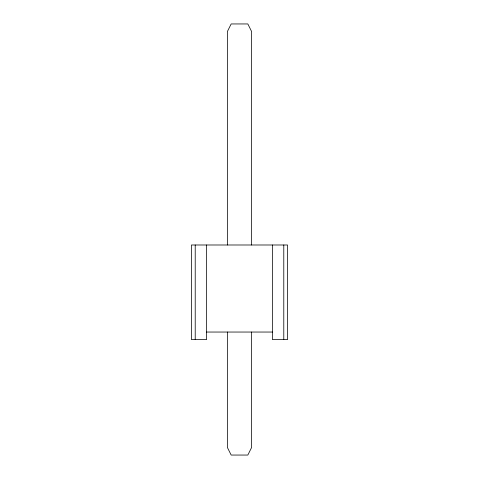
<?xml version="1.0" encoding="UTF-8"?>
<svg xmlns="http://www.w3.org/2000/svg" width="479" height="479" viewBox="0 0 479 479"><rect width="100%" height="100%" fill="white"/><g stroke="black" fill="none" stroke-linecap="round" stroke-linejoin="round"><path stroke-width="0.72" d="M206.569 332.043L272.431 332.043M283.784 244.991L283.784 339.611M272.431 244.991L272.431 339.611L287.568 339.611L287.568 244.991L191.432 244.991L191.432 339.611L206.569 339.611L206.569 244.991M251.613 244.991L251.613 31.518L247.829 23.95L231.171 23.95L227.387 31.518L227.387 244.991M251.613 332.043L251.613 447.482L247.829 455.05L231.171 455.05L227.387 447.482L227.387 332.043M195.216 244.991L195.216 339.611"/></g></svg>
